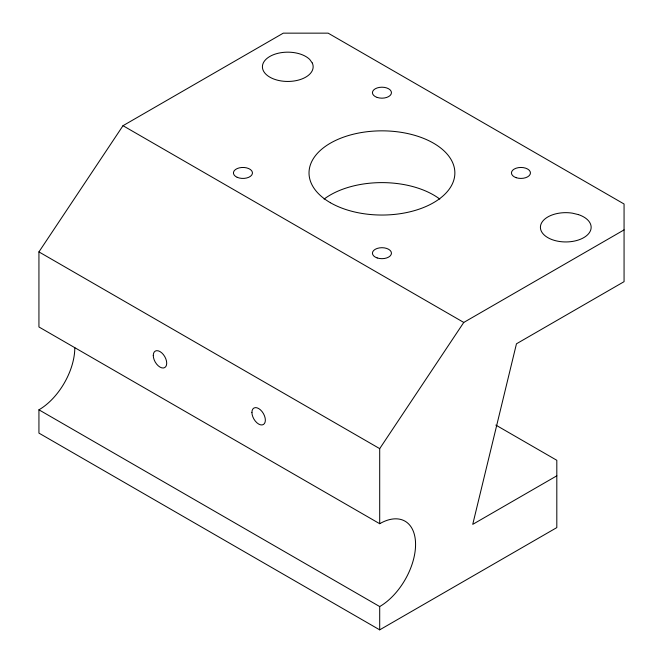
<?xml version="1.0" encoding="UTF-8"?>
<svg xmlns="http://www.w3.org/2000/svg" width="663" height="663" viewBox="0 0 663 663"><rect width="100%" height="100%" fill="white"/><g stroke="black" fill="none" stroke-linecap="round" stroke-linejoin="round"><path stroke-width="0.99" d="M495.833 425.082L556.812 460.288L556.812 527.599L379.7 629.85L379.7 606.554A50.728 29.288 -60 0 0 415.568 544.422A50.728 29.288 -60 0 0 379.7 523.712L38.935 326.967L38.935 251.899L123.003 125.697L283.3 33.15L328.135 33.15L624.065 204.005L624.065 281.667L516.46 343.799L472.744 524.358L556.812 475.819M379.7 523.712L379.7 448.636L463.769 322.442L624.065 229.895M123.003 125.697L463.769 322.442M38.935 251.899L379.7 448.636M74.803 347.677A50.728 29.288 -60 0 1 38.935 409.809L379.7 606.554M379.7 629.85L38.935 433.105L38.935 409.809M324.091 199.082A72.922 42.1 0 0 1 439.793 199.082M578.459 214.621L572.343 213.154A25.368 14.644 0 0 0 540.801 229.846A25.368 14.644 0 0 0 580.324 239.302A25.368 14.644 0 0 0 578.459 214.621M312.281 63.01L309.745 59.479A25.368 14.644 0 0 0 267.007 58.402A25.368 14.644 0 0 0 283.374 81.226A25.368 14.644 0 0 0 312.281 63.01M330.381 202.712A72.922 42.1 0 0 0 452.381 183.833A72.922 42.1 0 0 0 363.067 132.277A72.922 42.1 0 0 0 330.381 202.712M153.269 355.443A9.514 5.495 60 0 0 163.355 367.998A9.514 5.495 60 0 0 163.355 354.548A9.514 5.495 60 0 0 153.269 355.443M251.915 412.394A9.514 5.495 60 0 0 262.001 424.95A9.514 5.495 60 0 0 262.001 411.499A9.514 5.495 60 0 0 251.915 412.394M377.189 97.444A9.514 5.495 0 0 0 391.452 92.687A9.514 5.495 0 0 0 377.189 87.93A9.514 5.495 0 0 0 377.189 97.444M516.187 177.692A9.514 5.495 0 0 0 530.45 172.944A9.514 5.495 0 0 0 516.187 168.187A9.514 5.495 0 0 0 516.187 177.692M377.189 257.948A9.514 5.495 0 0 0 391.452 253.191A9.514 5.495 0 0 0 377.189 248.434A9.514 5.495 0 0 0 377.189 257.948M237.18 177.311A9.514 5.495 0 0 0 252.379 173.64A9.514 5.495 0 0 0 239.268 167.872A9.514 5.495 0 0 0 237.18 177.311"/></g></svg>
